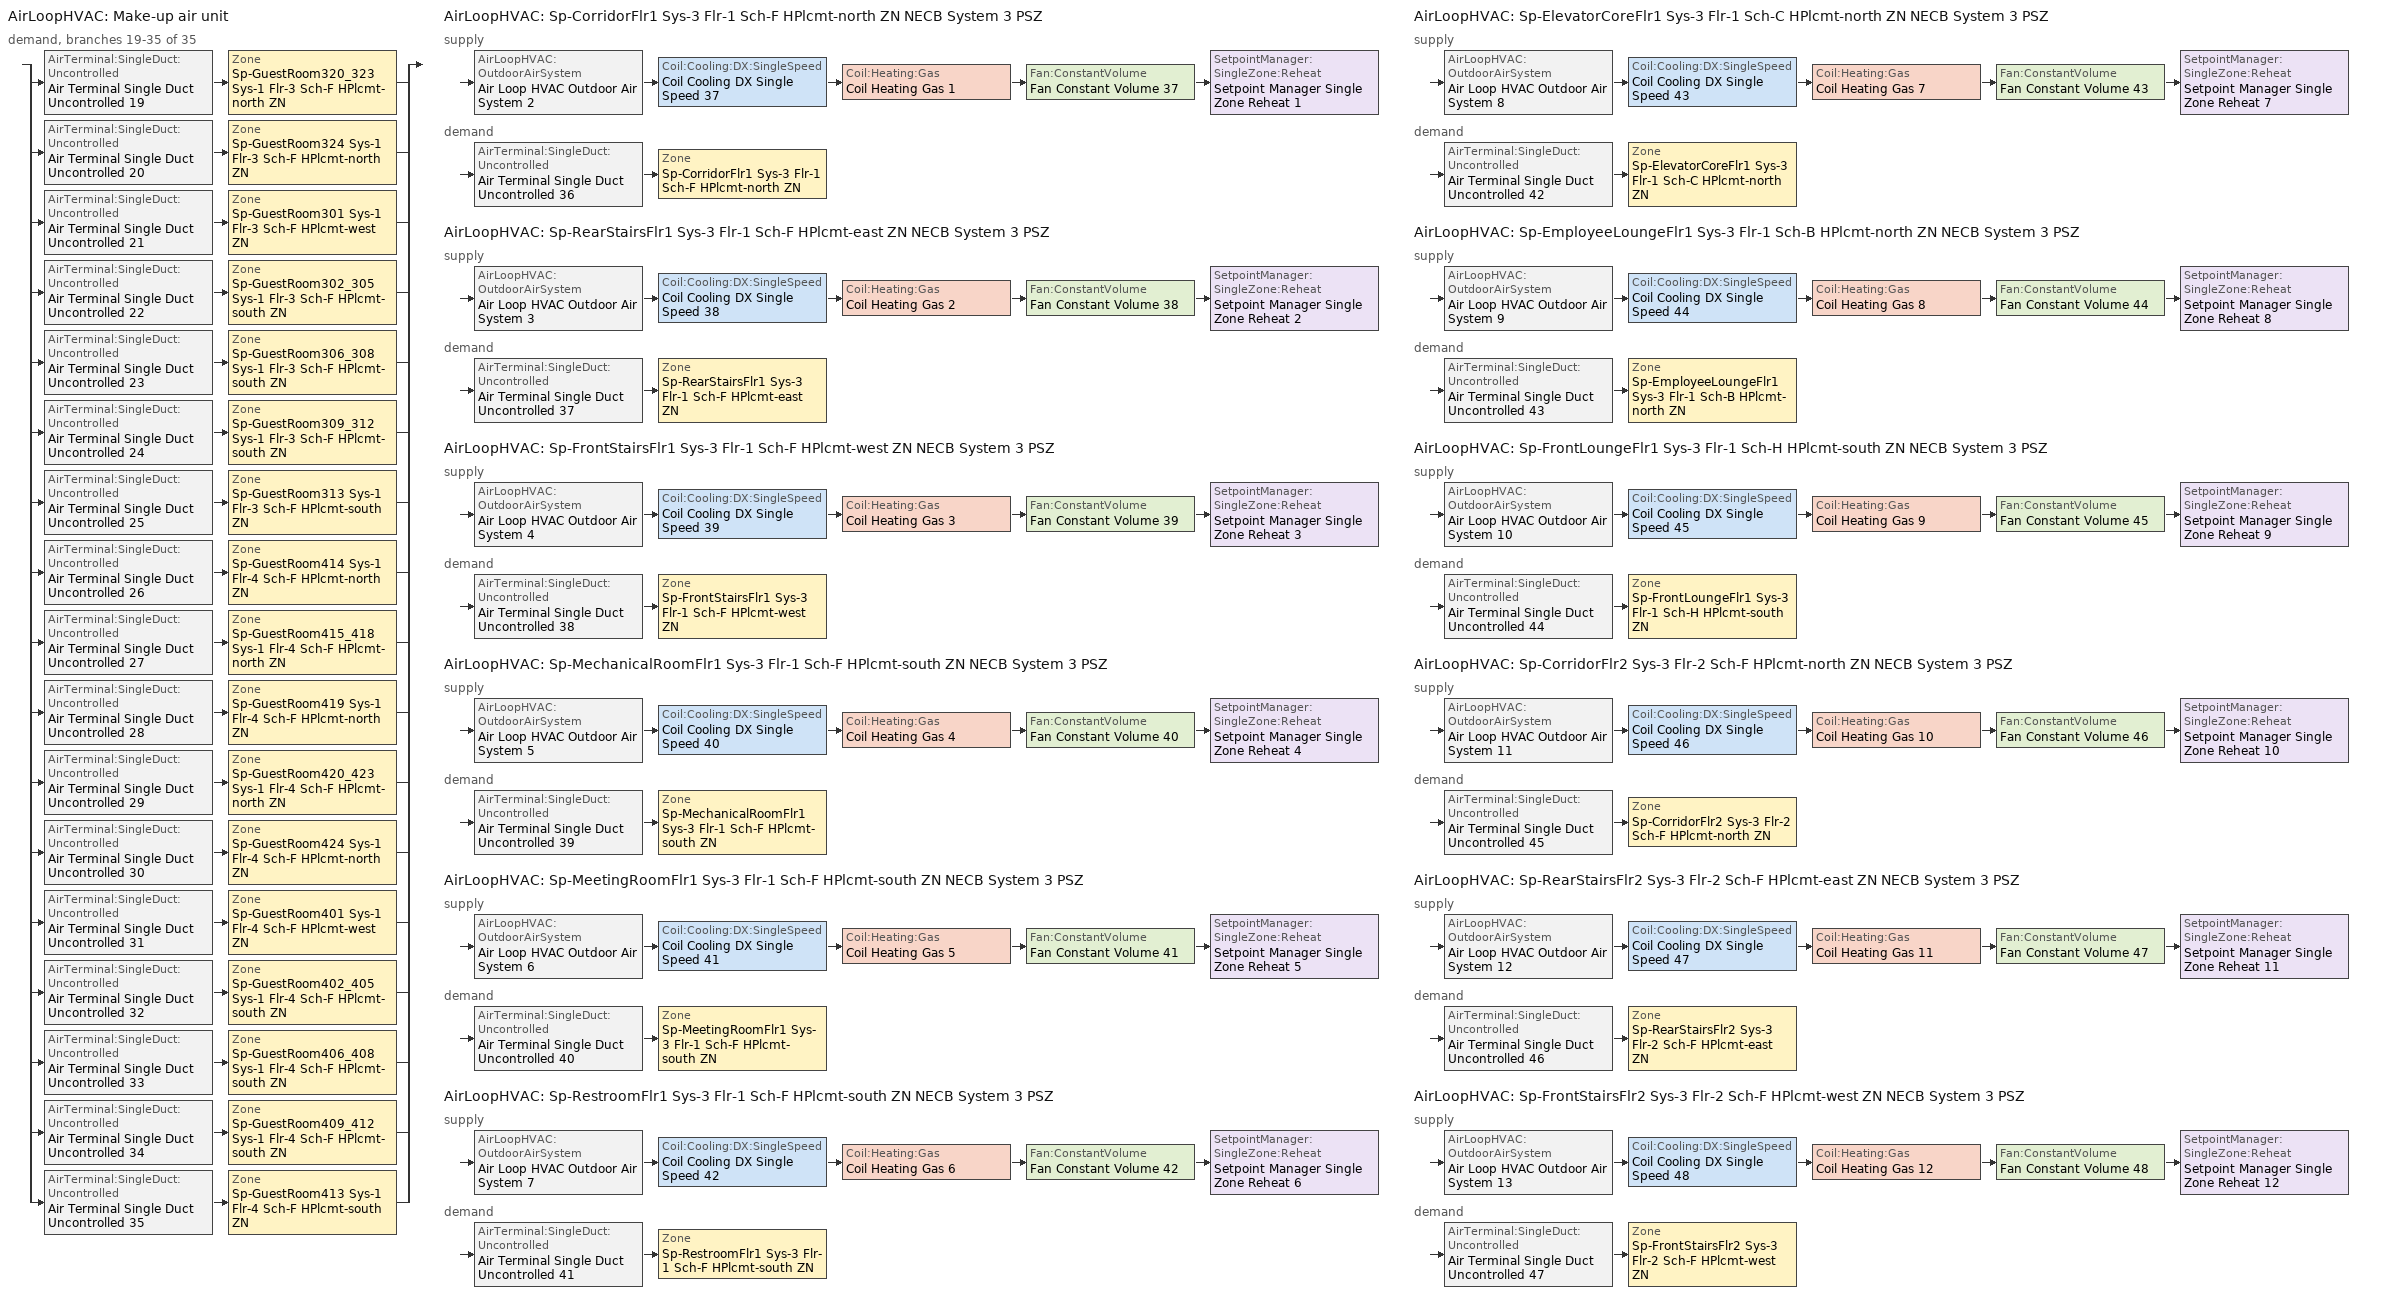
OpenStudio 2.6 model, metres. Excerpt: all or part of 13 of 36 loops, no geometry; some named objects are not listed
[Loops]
AirLoopHVAC 'Make-up air unit'
 demand, branches 19-35 of 35: split
  | AirTerminal:SingleDuct:Uncontrolled 'Air Terminal Single Duct Uncontrolled 19' > Zone 'Sp-GuestRoom320_323 Sys-1 Flr-3 Sch-F HPlcmt-north ZN'
  | AirTerminal:SingleDuct:Uncontrolled 'Air Terminal Single Duct Uncontrolled 20' > Zone 'Sp-GuestRoom324 Sys-1 Flr-3 Sch-F HPlcmt-north ZN'
  | AirTerminal:SingleDuct:Uncontrolled 'Air Terminal Single Duct Uncontrolled 21' > Zone 'Sp-GuestRoom301 Sys-1 Flr-3 Sch-F HPlcmt-west ZN'
  | AirTerminal:SingleDuct:Uncontrolled 'Air Terminal Single Duct Uncontrolled 22' > Zone 'Sp-GuestRoom302_305 Sys-1 Flr-3 Sch-F HPlcmt-south ZN'
  | AirTerminal:SingleDuct:Uncontrolled 'Air Terminal Single Duct Uncontrolled 23' > Zone 'Sp-GuestRoom306_308 Sys-1 Flr-3 Sch-F HPlcmt-south ZN'
  | AirTerminal:SingleDuct:Uncontrolled 'Air Terminal Single Duct Uncontrolled 24' > Zone 'Sp-GuestRoom309_312 Sys-1 Flr-3 Sch-F HPlcmt-south ZN'
  | AirTerminal:SingleDuct:Uncontrolled 'Air Terminal Single Duct Uncontrolled 25' > Zone 'Sp-GuestRoom313 Sys-1 Flr-3 Sch-F HPlcmt-south ZN'
  | AirTerminal:SingleDuct:Uncontrolled 'Air Terminal Single Duct Uncontrolled 26' > Zone 'Sp-GuestRoom414 Sys-1 Flr-4 Sch-F HPlcmt-north ZN'
  | AirTerminal:SingleDuct:Uncontrolled 'Air Terminal Single Duct Uncontrolled 27' > Zone 'Sp-GuestRoom415_418 Sys-1 Flr-4 Sch-F HPlcmt-north ZN'
  | AirTerminal:SingleDuct:Uncontrolled 'Air Terminal Single Duct Uncontrolled 28' > Zone 'Sp-GuestRoom419 Sys-1 Flr-4 Sch-F HPlcmt-north ZN'
  | AirTerminal:SingleDuct:Uncontrolled 'Air Terminal Single Duct Uncontrolled 29' > Zone 'Sp-GuestRoom420_423 Sys-1 Flr-4 Sch-F HPlcmt-north ZN'
  | AirTerminal:SingleDuct:Uncontrolled 'Air Terminal Single Duct Uncontrolled 30' > Zone 'Sp-GuestRoom424 Sys-1 Flr-4 Sch-F HPlcmt-north ZN'
  | AirTerminal:SingleDuct:Uncontrolled 'Air Terminal Single Duct Uncontrolled 31' > Zone 'Sp-GuestRoom401 Sys-1 Flr-4 Sch-F HPlcmt-west ZN'
  | AirTerminal:SingleDuct:Uncontrolled 'Air Terminal Single Duct Uncontrolled 32' > Zone 'Sp-GuestRoom402_405 Sys-1 Flr-4 Sch-F HPlcmt-south ZN'
  | AirTerminal:SingleDuct:Uncontrolled 'Air Terminal Single Duct Uncontrolled 33' > Zone 'Sp-GuestRoom406_408 Sys-1 Flr-4 Sch-F HPlcmt-south ZN'
  | AirTerminal:SingleDuct:Uncontrolled 'Air Terminal Single Duct Uncontrolled 34' > Zone 'Sp-GuestRoom409_412 Sys-1 Flr-4 Sch-F HPlcmt-south ZN'
  | AirTerminal:SingleDuct:Uncontrolled 'Air Terminal Single Duct Uncontrolled 35' > Zone 'Sp-GuestRoom413 Sys-1 Flr-4 Sch-F HPlcmt-south ZN'
AirLoopHVAC 'Sp-CorridorFlr1 Sys-3 Flr-1 Sch-F HPlcmt-north ZN NECB System 3 PSZ'
 supply: AirLoopHVAC:OutdoorAirSystem 'Air Loop HVAC Outdoor Air System 2' > Coil:Cooling:DX:SingleSpeed 'Coil Cooling DX Single Speed 37' > Coil:Heating:Gas 'Coil Heating Gas 1' > Fan:ConstantVolume 'Fan Constant Volume 37' > SetpointManager:SingleZone:Reheat 'Setpoint Manager Single Zone Reheat 1'
 demand: AirTerminal:SingleDuct:Uncontrolled 'Air Terminal Single Duct Uncontrolled 36' > Zone 'Sp-CorridorFlr1 Sys-3 Flr-1 Sch-F HPlcmt-north ZN'
AirLoopHVAC 'Sp-RearStairsFlr1 Sys-3 Flr-1 Sch-F HPlcmt-east ZN NECB System 3 PSZ'
 supply: AirLoopHVAC:OutdoorAirSystem 'Air Loop HVAC Outdoor Air System 3' > Coil:Cooling:DX:SingleSpeed 'Coil Cooling DX Single Speed 38' > Coil:Heating:Gas 'Coil Heating Gas 2' > Fan:ConstantVolume 'Fan Constant Volume 38' > SetpointManager:SingleZone:Reheat 'Setpoint Manager Single Zone Reheat 2'
 demand: AirTerminal:SingleDuct:Uncontrolled 'Air Terminal Single Duct Uncontrolled 37' > Zone 'Sp-RearStairsFlr1 Sys-3 Flr-1 Sch-F HPlcmt-east ZN'
AirLoopHVAC 'Sp-FrontStairsFlr1 Sys-3 Flr-1 Sch-F HPlcmt-west ZN NECB System 3 PSZ'
 supply: AirLoopHVAC:OutdoorAirSystem 'Air Loop HVAC Outdoor Air System 4' > Coil:Cooling:DX:SingleSpeed 'Coil Cooling DX Single Speed 39' > Coil:Heating:Gas 'Coil Heating Gas 3' > Fan:ConstantVolume 'Fan Constant Volume 39' > SetpointManager:SingleZone:Reheat 'Setpoint Manager Single Zone Reheat 3'
 demand: AirTerminal:SingleDuct:Uncontrolled 'Air Terminal Single Duct Uncontrolled 38' > Zone 'Sp-FrontStairsFlr1 Sys-3 Flr-1 Sch-F HPlcmt-west ZN'
AirLoopHVAC 'Sp-MechanicalRoomFlr1 Sys-3 Flr-1 Sch-F HPlcmt-south ZN NECB System 3 PSZ'
 supply: AirLoopHVAC:OutdoorAirSystem 'Air Loop HVAC Outdoor Air System 5' > Coil:Cooling:DX:SingleSpeed 'Coil Cooling DX Single Speed 40' > Coil:Heating:Gas 'Coil Heating Gas 4' > Fan:ConstantVolume 'Fan Constant Volume 40' > SetpointManager:SingleZone:Reheat 'Setpoint Manager Single Zone Reheat 4'
 demand: AirTerminal:SingleDuct:Uncontrolled 'Air Terminal Single Duct Uncontrolled 39' > Zone 'Sp-MechanicalRoomFlr1 Sys-3 Flr-1 Sch-F HPlcmt-south ZN'
AirLoopHVAC 'Sp-MeetingRoomFlr1 Sys-3 Flr-1 Sch-F HPlcmt-south ZN NECB System 3 PSZ'
 supply: AirLoopHVAC:OutdoorAirSystem 'Air Loop HVAC Outdoor Air System 6' > Coil:Cooling:DX:SingleSpeed 'Coil Cooling DX Single Speed 41' > Coil:Heating:Gas 'Coil Heating Gas 5' > Fan:ConstantVolume 'Fan Constant Volume 41' > SetpointManager:SingleZone:Reheat 'Setpoint Manager Single Zone Reheat 5'
 demand: AirTerminal:SingleDuct:Uncontrolled 'Air Terminal Single Duct Uncontrolled 40' > Zone 'Sp-MeetingRoomFlr1 Sys-3 Flr-1 Sch-F HPlcmt-south ZN'
AirLoopHVAC 'Sp-RestroomFlr1 Sys-3 Flr-1 Sch-F HPlcmt-south ZN NECB System 3 PSZ'
 supply: AirLoopHVAC:OutdoorAirSystem 'Air Loop HVAC Outdoor Air System 7' > Coil:Cooling:DX:SingleSpeed 'Coil Cooling DX Single Speed 42' > Coil:Heating:Gas 'Coil Heating Gas 6' > Fan:ConstantVolume 'Fan Constant Volume 42' > SetpointManager:SingleZone:Reheat 'Setpoint Manager Single Zone Reheat 6'
 demand: AirTerminal:SingleDuct:Uncontrolled 'Air Terminal Single Duct Uncontrolled 41' > Zone 'Sp-RestroomFlr1 Sys-3 Flr-1 Sch-F HPlcmt-south ZN'
AirLoopHVAC 'Sp-ElevatorCoreFlr1 Sys-3 Flr-1 Sch-C HPlcmt-north ZN NECB System 3 PSZ'
 supply: AirLoopHVAC:OutdoorAirSystem 'Air Loop HVAC Outdoor Air System 8' > Coil:Cooling:DX:SingleSpeed 'Coil Cooling DX Single Speed 43' > Coil:Heating:Gas 'Coil Heating Gas 7' > Fan:ConstantVolume 'Fan Constant Volume 43' > SetpointManager:SingleZone:Reheat 'Setpoint Manager Single Zone Reheat 7'
 demand: AirTerminal:SingleDuct:Uncontrolled 'Air Terminal Single Duct Uncontrolled 42' > Zone 'Sp-ElevatorCoreFlr1 Sys-3 Flr-1 Sch-C HPlcmt-north ZN'
AirLoopHVAC 'Sp-EmployeeLoungeFlr1 Sys-3 Flr-1 Sch-B HPlcmt-north ZN NECB System 3 PSZ'
 supply: AirLoopHVAC:OutdoorAirSystem 'Air Loop HVAC Outdoor Air System 9' > Coil:Cooling:DX:SingleSpeed 'Coil Cooling DX Single Speed 44' > Coil:Heating:Gas 'Coil Heating Gas 8' > Fan:ConstantVolume 'Fan Constant Volume 44' > SetpointManager:SingleZone:Reheat 'Setpoint Manager Single Zone Reheat 8'
 demand: AirTerminal:SingleDuct:Uncontrolled 'Air Terminal Single Duct Uncontrolled 43' > Zone 'Sp-EmployeeLoungeFlr1 Sys-3 Flr-1 Sch-B HPlcmt-north ZN'
AirLoopHVAC 'Sp-FrontLoungeFlr1 Sys-3 Flr-1 Sch-H HPlcmt-south ZN NECB System 3 PSZ'
 supply: AirLoopHVAC:OutdoorAirSystem 'Air Loop HVAC Outdoor Air System 10' > Coil:Cooling:DX:SingleSpeed 'Coil Cooling DX Single Speed 45' > Coil:Heating:Gas 'Coil Heating Gas 9' > Fan:ConstantVolume 'Fan Constant Volume 45' > SetpointManager:SingleZone:Reheat 'Setpoint Manager Single Zone Reheat 9'
 demand: AirTerminal:SingleDuct:Uncontrolled 'Air Terminal Single Duct Uncontrolled 44' > Zone 'Sp-FrontLoungeFlr1 Sys-3 Flr-1 Sch-H HPlcmt-south ZN'
AirLoopHVAC 'Sp-CorridorFlr2 Sys-3 Flr-2 Sch-F HPlcmt-north ZN NECB System 3 PSZ'
 supply: AirLoopHVAC:OutdoorAirSystem 'Air Loop HVAC Outdoor Air System 11' > Coil:Cooling:DX:SingleSpeed 'Coil Cooling DX Single Speed 46' > Coil:Heating:Gas 'Coil Heating Gas 10' > Fan:ConstantVolume 'Fan Constant Volume 46' > SetpointManager:SingleZone:Reheat 'Setpoint Manager Single Zone Reheat 10'
 demand: AirTerminal:SingleDuct:Uncontrolled 'Air Terminal Single Duct Uncontrolled 45' > Zone 'Sp-CorridorFlr2 Sys-3 Flr-2 Sch-F HPlcmt-north ZN'
AirLoopHVAC 'Sp-RearStairsFlr2 Sys-3 Flr-2 Sch-F HPlcmt-east ZN NECB System 3 PSZ'
 supply: AirLoopHVAC:OutdoorAirSystem 'Air Loop HVAC Outdoor Air System 12' > Coil:Cooling:DX:SingleSpeed 'Coil Cooling DX Single Speed 47' > Coil:Heating:Gas 'Coil Heating Gas 11' > Fan:ConstantVolume 'Fan Constant Volume 47' > SetpointManager:SingleZone:Reheat 'Setpoint Manager Single Zone Reheat 11'
 demand: AirTerminal:SingleDuct:Uncontrolled 'Air Terminal Single Duct Uncontrolled 46' > Zone 'Sp-RearStairsFlr2 Sys-3 Flr-2 Sch-F HPlcmt-east ZN'
AirLoopHVAC 'Sp-FrontStairsFlr2 Sys-3 Flr-2 Sch-F HPlcmt-west ZN NECB System 3 PSZ'
 supply: AirLoopHVAC:OutdoorAirSystem 'Air Loop HVAC Outdoor Air System 13' > Coil:Cooling:DX:SingleSpeed 'Coil Cooling DX Single Speed 48' > Coil:Heating:Gas 'Coil Heating Gas 12' > Fan:ConstantVolume 'Fan Constant Volume 48' > SetpointManager:SingleZone:Reheat 'Setpoint Manager Single Zone Reheat 12'
 demand: AirTerminal:SingleDuct:Uncontrolled 'Air Terminal Single Duct Uncontrolled 47' > Zone 'Sp-FrontStairsFlr2 Sys-3 Flr-2 Sch-F HPlcmt-west ZN'
[Sizing:Zone] Zone Cooling Design Supply Air Temperature Input Method=SupplyAirTemperature; Zone Cooling Design Supply Air Temperature {C}=13; Zone Cooling Design Supply Air Temperature Difference {deltaC}=11.11; Zone Heating Design Supply Air Temperature Input Method=SupplyAirTemperature; Zone Heating Design Supply Air Temperature {C}=43; Zone Heating Design Supply Air Temperature Difference {deltaC}=11.11; Zone Cooling Design Supply Air Humidity Ratio {kg-H2O/kg-air}=0.0085; Zone Heating Design Supply Air Humidity Ratio {kg-H2O/kg-air}=0.008; Zone Heating Sizing Factor=1.3; Zone Cooling Sizing Factor=1.1; Cooling Design Air Flow Method=DesignDay; Heating Design Air Flow Method=DesignDay; Account for Dedicated Outdoor Air System=No; Dedicated Outdoor Air System Control Strategy=NeutralSupplyAir; Dedicated Outdoor Air Low Setpoint Temperature for Design {C}=autosize; Dedicated Outdoor Air High Setpoint Temperature for Design {C}=autosize
Sp-GuestRoom320_323 Sys-1 Flr-3 Sch-F HPlcmt-north ZN; Sp-GuestRoom324 Sys-1 Flr-3 Sch-F HPlcmt-north ZN; Sp-GuestRoom301 Sys-1 Flr-3 Sch-F HPlcmt-west ZN; Sp-GuestRoom302_305 Sys-1 Flr-3 Sch-F HPlcmt-south ZN; Sp-GuestRoom306_308 Sys-1 Flr-3 Sch-F HPlcmt-south ZN; Sp-GuestRoom309_312 Sys-1 Flr-3 Sch-F HPlcmt-south ZN; Sp-GuestRoom313 Sys-1 Flr-3 Sch-F HPlcmt-south ZN; Sp-GuestRoom414 Sys-1 Flr-4 Sch-F HPlcmt-north ZN; Sp-GuestRoom415_418 Sys-1 Flr-4 Sch-F HPlcmt-north ZN; Sp-GuestRoom419 Sys-1 Flr-4 Sch-F HPlcmt-north ZN; Sp-GuestRoom420_423 Sys-1 Flr-4 Sch-F HPlcmt-north ZN; Sp-GuestRoom424 Sys-1 Flr-4 Sch-F HPlcmt-north ZN; Sp-GuestRoom401 Sys-1 Flr-4 Sch-F HPlcmt-west ZN; Sp-GuestRoom402_405 Sys-1 Flr-4 Sch-F HPlcmt-south ZN; Sp-GuestRoom406_408 Sys-1 Flr-4 Sch-F HPlcmt-south ZN; Sp-GuestRoom409_412 Sys-1 Flr-4 Sch-F HPlcmt-south ZN; Sp-GuestRoom413 Sys-1 Flr-4 Sch-F HPlcmt-south ZN; Sp-CorridorFlr1 Sys-3 Flr-1 Sch-F HPlcmt-north ZN; Sp-RearStairsFlr1 Sys-3 Flr-1 Sch-F HPlcmt-east ZN; Sp-FrontStairsFlr1 Sys-3 Flr-1 Sch-F HPlcmt-west ZN; Sp-MechanicalRoomFlr1 Sys-3 Flr-1 Sch-F HPlcmt-south ZN; Sp-MeetingRoomFlr1 Sys-3 Flr-1 Sch-F HPlcmt-south ZN; Sp-RestroomFlr1 Sys-3 Flr-1 Sch-F HPlcmt-south ZN; Sp-ElevatorCoreFlr1 Sys-3 Flr-1 Sch-C HPlcmt-north ZN; Sp-EmployeeLoungeFlr1 Sys-3 Flr-1 Sch-B HPlcmt-north ZN; Sp-FrontLoungeFlr1 Sys-3 Flr-1 Sch-H HPlcmt-south ZN; Sp-CorridorFlr2 Sys-3 Flr-2 Sch-F HPlcmt-north ZN; Sp-RearStairsFlr2 Sys-3 Flr-2 Sch-F HPlcmt-east ZN; Sp-FrontStairsFlr2 Sys-3 Flr-2 Sch-F HPlcmt-west ZN
[Zone equipment]
Sp-GuestRoom320_323 Sys-1 Flr-3 Sch-F HPlcmt-north ZN: Sp-GuestRoom320_323 Sys-1 Flr-3 Sch-F HPlcmt-north ZN PTAC, Zone HVAC Baseboard Convective Water 19, Air Terminal Single Duct Uncontrolled 19
Sp-GuestRoom324 Sys-1 Flr-3 Sch-F HPlcmt-north ZN: Sp-GuestRoom324 Sys-1 Flr-3 Sch-F HPlcmt-north ZN PTAC, Zone HVAC Baseboard Convective Water 20, Air Terminal Single Duct Uncontrolled 20
Sp-GuestRoom301 Sys-1 Flr-3 Sch-F HPlcmt-west ZN: Sp-GuestRoom301 Sys-1 Flr-3 Sch-F HPlcmt-west ZN PTAC, Zone HVAC Baseboard Convective Water 21, Air Terminal Single Duct Uncontrolled 21
Sp-GuestRoom302_305 Sys-1 Flr-3 Sch-F HPlcmt-south ZN: Sp-GuestRoom302_305 Sys-1 Flr-3 Sch-F HPlcmt-south ZN PTAC, Zone HVAC Baseboard Convective Water 22, Air Terminal Single Duct Uncontrolled 22
Sp-GuestRoom306_308 Sys-1 Flr-3 Sch-F HPlcmt-south ZN: Sp-GuestRoom306_308 Sys-1 Flr-3 Sch-F HPlcmt-south ZN PTAC, Zone HVAC Baseboard Convective Water 23, Air Terminal Single Duct Uncontrolled 23
Sp-GuestRoom309_312 Sys-1 Flr-3 Sch-F HPlcmt-south ZN: Sp-GuestRoom309_312 Sys-1 Flr-3 Sch-F HPlcmt-south ZN PTAC, Zone HVAC Baseboard Convective Water 24, Air Terminal Single Duct Uncontrolled 24
Sp-GuestRoom313 Sys-1 Flr-3 Sch-F HPlcmt-south ZN: Sp-GuestRoom313 Sys-1 Flr-3 Sch-F HPlcmt-south ZN PTAC, Zone HVAC Baseboard Convective Water 25, Air Terminal Single Duct Uncontrolled 25
Sp-GuestRoom414 Sys-1 Flr-4 Sch-F HPlcmt-north ZN: Sp-GuestRoom414 Sys-1 Flr-4 Sch-F HPlcmt-north ZN PTAC, Zone HVAC Baseboard Convective Water 26, Air Terminal Single Duct Uncontrolled 26
Sp-GuestRoom415_418 Sys-1 Flr-4 Sch-F HPlcmt-north ZN: Sp-GuestRoom415_418 Sys-1 Flr-4 Sch-F HPlcmt-north ZN PTAC, Zone HVAC Baseboard Convective Water 27, Air Terminal Single Duct Uncontrolled 27
Sp-GuestRoom419 Sys-1 Flr-4 Sch-F HPlcmt-north ZN: Sp-GuestRoom419 Sys-1 Flr-4 Sch-F HPlcmt-north ZN PTAC, Zone HVAC Baseboard Convective Water 28, Air Terminal Single Duct Uncontrolled 28
Sp-GuestRoom420_423 Sys-1 Flr-4 Sch-F HPlcmt-north ZN: Sp-GuestRoom420_423 Sys-1 Flr-4 Sch-F HPlcmt-north ZN PTAC, Zone HVAC Baseboard Convective Water 29, Air Terminal Single Duct Uncontrolled 29
Sp-GuestRoom424 Sys-1 Flr-4 Sch-F HPlcmt-north ZN: Sp-GuestRoom424 Sys-1 Flr-4 Sch-F HPlcmt-north ZN PTAC, Zone HVAC Baseboard Convective Water 30, Air Terminal Single Duct Uncontrolled 30
Sp-GuestRoom401 Sys-1 Flr-4 Sch-F HPlcmt-west ZN: Sp-GuestRoom401 Sys-1 Flr-4 Sch-F HPlcmt-west ZN PTAC, Zone HVAC Baseboard Convective Water 31, Air Terminal Single Duct Uncontrolled 31
Sp-GuestRoom402_405 Sys-1 Flr-4 Sch-F HPlcmt-south ZN: Sp-GuestRoom402_405 Sys-1 Flr-4 Sch-F HPlcmt-south ZN PTAC, Zone HVAC Baseboard Convective Water 32, Air Terminal Single Duct Uncontrolled 32
Sp-GuestRoom406_408 Sys-1 Flr-4 Sch-F HPlcmt-south ZN: Sp-GuestRoom406_408 Sys-1 Flr-4 Sch-F HPlcmt-south ZN PTAC, Zone HVAC Baseboard Convective Water 33, Air Terminal Single Duct Uncontrolled 33
Sp-GuestRoom409_412 Sys-1 Flr-4 Sch-F HPlcmt-south ZN: Sp-GuestRoom409_412 Sys-1 Flr-4 Sch-F HPlcmt-south ZN PTAC, Zone HVAC Baseboard Convective Water 34, Air Terminal Single Duct Uncontrolled 34
Sp-GuestRoom413 Sys-1 Flr-4 Sch-F HPlcmt-south ZN: Sp-GuestRoom413 Sys-1 Flr-4 Sch-F HPlcmt-south ZN PTAC, Zone HVAC Baseboard Convective Water 35, Air Terminal Single Duct Uncontrolled 35
Sp-CorridorFlr1 Sys-3 Flr-1 Sch-F HPlcmt-north ZN: Air Terminal Single Duct Uncontrolled 36, Zone HVAC Baseboard Convective Water 36
Sp-RearStairsFlr1 Sys-3 Flr-1 Sch-F HPlcmt-east ZN: Air Terminal Single Duct Uncontrolled 37, Zone HVAC Baseboard Convective Water 37
Sp-FrontStairsFlr1 Sys-3 Flr-1 Sch-F HPlcmt-west ZN: Air Terminal Single Duct Uncontrolled 38, Zone HVAC Baseboard Convective Water 38
Sp-MechanicalRoomFlr1 Sys-3 Flr-1 Sch-F HPlcmt-south ZN: Air Terminal Single Duct Uncontrolled 39, Zone HVAC Baseboard Convective Water 39
Sp-MeetingRoomFlr1 Sys-3 Flr-1 Sch-F HPlcmt-south ZN: Air Terminal Single Duct Uncontrolled 40, Zone HVAC Baseboard Convective Water 40
Sp-RestroomFlr1 Sys-3 Flr-1 Sch-F HPlcmt-south ZN: Air Terminal Single Duct Uncontrolled 41, Zone HVAC Baseboard Convective Water 41
Sp-ElevatorCoreFlr1 Sys-3 Flr-1 Sch-C HPlcmt-north ZN: Air Terminal Single Duct Uncontrolled 42, Zone HVAC Baseboard Convective Water 42
Sp-EmployeeLoungeFlr1 Sys-3 Flr-1 Sch-B HPlcmt-north ZN: Air Terminal Single Duct Uncontrolled 43, Zone HVAC Baseboard Convective Water 43
Sp-FrontLoungeFlr1 Sys-3 Flr-1 Sch-H HPlcmt-south ZN: Air Terminal Single Duct Uncontrolled 44, Zone HVAC Baseboard Convective Water 44
Sp-CorridorFlr2 Sys-3 Flr-2 Sch-F HPlcmt-north ZN: Air Terminal Single Duct Uncontrolled 45, Zone HVAC Baseboard Convective Water 45
Sp-RearStairsFlr2 Sys-3 Flr-2 Sch-F HPlcmt-east ZN: Air Terminal Single Duct Uncontrolled 46, Zone HVAC Baseboard Convective Water 46
Sp-FrontStairsFlr2 Sys-3 Flr-2 Sch-F HPlcmt-west ZN: Air Terminal Single Duct Uncontrolled 47, Zone HVAC Baseboard Convective Water 47
[AirLoopHVAC] Availability Schedule=Always On Discrete; Design Supply Air Flow Rate {m3/s}=AutoSize
Sp-CorridorFlr1 Sys-3 Flr-1 Sch-F HPlcmt-north ZN NECB System 3 PSZ; Sp-RearStairsFlr1 Sys-3 Flr-1 Sch-F HPlcmt-east ZN NECB System 3 PSZ; Sp-FrontStairsFlr1 Sys-3 Flr-1 Sch-F HPlcmt-west ZN NECB System 3 PSZ; Sp-MechanicalRoomFlr1 Sys-3 Flr-1 Sch-F HPlcmt-south ZN NECB System 3 PSZ; Sp-MeetingRoomFlr1 Sys-3 Flr-1 Sch-F HPlcmt-south ZN NECB System 3 PSZ; Sp-RestroomFlr1 Sys-3 Flr-1 Sch-F HPlcmt-south ZN NECB System 3 PSZ; Sp-ElevatorCoreFlr1 Sys-3 Flr-1 Sch-C HPlcmt-north ZN NECB System 3 PSZ; Sp-EmployeeLoungeFlr1 Sys-3 Flr-1 Sch-B HPlcmt-north ZN NECB System 3 PSZ; Sp-FrontLoungeFlr1 Sys-3 Flr-1 Sch-H HPlcmt-south ZN NECB System 3 PSZ; Sp-CorridorFlr2 Sys-3 Flr-2 Sch-F HPlcmt-north ZN NECB System 3 PSZ; Sp-RearStairsFlr2 Sys-3 Flr-2 Sch-F HPlcmt-east ZN NECB System 3 PSZ; Sp-FrontStairsFlr2 Sys-3 Flr-2 Sch-F HPlcmt-west ZN NECB System 3 PSZ
[Sizing:System] Type of Load to Size On=Sensible; Design Outdoor Air Flow Rate {m3/s}=Autosize; Minimum System Air Flow Ratio=1; Preheat Design Temperature {C}=7; Preheat Design Humidity Ratio {kg-H2O/kg-Air}=0.008; Precool Design Temperature {C}=13; Precool Design Humidity Ratio {kg-H2O/kg-Air}=0.008; Central Cooling Design Supply Air Temperature {C}=13; Central Heating Design Supply Air Temperature {C}=43; Sizing Option=NonCoincident; 100% Outdoor Air in Cooling=No; 100% Outdoor Air in Heating=No; Central Cooling Design Supply Air Humidity Ratio {kg-H2O/kg-Air}=0.0085; Central Heating Design Supply Air Humidity Ratio {kg-H2O/kg-Air}=0.008; Cooling Design Air Flow Method=DesignDay; Cooling Design Air Flow Rate {m3/s}=0; Heating Design Air Flow Method=DesignDay; Heating Design Air Flow Rate {m3/s}=0; System Outdoor Air Method=ZoneSum; Zone Maximum Outdoor Air Fraction=1; Cooling Supply Air Flow Rate Per Floor Area {m3/s-m2}=0.00996765; Cooling Fraction of Autosized Cooling Supply Air Flow Rate=1; Cooling Supply Air Flow Rate Per Unit Cooling Capacity {m3/s-W}=3.94755e-05; Heating Supply Air Flow Rate Per Floor Area {m3/s-m2}=0.00996765; Heating Fraction of Autosized Heating Supply Air Flow Rate=1; Heating Fraction of Autosized Cooling Supply Air Flow Rate=1; Heating Supply Air Flow Rate Per Unit Heating Capacity {m3/s-W}=3.15882e-05; Cooling Design Capacity Method=CoolingDesignCapacity; Cooling Design Capacity {W}=autosize; Cooling Design Capacity Per Floor Area {W/m2}=234.7; Fraction of Autosized Cooling Design Capacity=1; Heating Design Capacity Method=HeatingDesignCapacity; Heating Design Capacity {W}=autosize; Heating Design Capacity Per Floor Area {W/m2}=157; Fraction of Autosized Heating Design Capacity=1; Central Cooling Capacity Control Method=OnOff
Sp-CorridorFlr1 Sys-3 Flr-1 Sch-F HPlcmt-north ZN NECB System 3 PSZ; Sp-RearStairsFlr1 Sys-3 Flr-1 Sch-F HPlcmt-east ZN NECB System 3 PSZ; Sp-FrontStairsFlr1 Sys-3 Flr-1 Sch-F HPlcmt-west ZN NECB System 3 PSZ; Sp-MechanicalRoomFlr1 Sys-3 Flr-1 Sch-F HPlcmt-south ZN NECB System 3 PSZ; Sp-MeetingRoomFlr1 Sys-3 Flr-1 Sch-F HPlcmt-south ZN NECB System 3 PSZ; Sp-RestroomFlr1 Sys-3 Flr-1 Sch-F HPlcmt-south ZN NECB System 3 PSZ; Sp-ElevatorCoreFlr1 Sys-3 Flr-1 Sch-C HPlcmt-north ZN NECB System 3 PSZ; Sp-EmployeeLoungeFlr1 Sys-3 Flr-1 Sch-B HPlcmt-north ZN NECB System 3 PSZ; Sp-FrontLoungeFlr1 Sys-3 Flr-1 Sch-H HPlcmt-south ZN NECB System 3 PSZ; Sp-CorridorFlr2 Sys-3 Flr-2 Sch-F HPlcmt-north ZN NECB System 3 PSZ; Sp-RearStairsFlr2 Sys-3 Flr-2 Sch-F HPlcmt-east ZN NECB System 3 PSZ; Sp-FrontStairsFlr2 Sys-3 Flr-2 Sch-F HPlcmt-west ZN NECB System 3 PSZ
[Fan:ConstantVolume] Availability Schedule=Always On Discrete; Maximum Flow Rate {m3/s}=AutoSize
Name | Pressure Rise {Pa}
Fan Constant Volume 20; Fan Constant Volume 21; Fan Constant Volume 22; Fan Constant Volume 23; Fan Constant Volume 24; Fan Constant Volume 25; Fan Constant Volume 26; Fan Constant Volume 27; Fan Constant Volume 28; Fan Constant Volume 29; Fan Constant Volume 30; Fan Constant Volume 31; Fan Constant Volume 32; Fan Constant Volume 33; Fan Constant Volume 34; Fan Constant Volume 35; Fan Constant Volume 36 | 640
Fan Constant Volume 37; Fan Constant Volume 38; Fan Constant Volume 39; Fan Constant Volume 40; Fan Constant Volume 41; Fan Constant Volume 42; Fan Constant Volume 43; Fan Constant Volume 44; Fan Constant Volume 45; Fan Constant Volume 46; Fan Constant Volume 47; Fan Constant Volume 48
[Coil:Cooling:DX:SingleSpeed] Availability Schedule=Always On Discrete; Rated Total Cooling Capacity {W}=autosize; Rated Sensible Heat Ratio=autosize; Rated COP {W/W}=3; Rated Air Flow Rate {m3/s}=autosize; Rated Evaporator Fan Power Per Volume Flow Rate {W/(m3/s)}=773.3; Condenser Type=AirCooled; Evaporative Condenser Effectiveness=0; Evaporative Condenser Air Flow Rate {m3/s}=Autosize; Evaporative Condenser Pump Rated Power Consumption {W}=Autosize; Crankcase Heater Capacity {W}=0; Maximum Outdoor Dry-Bulb Temperature for Crankcase Heater Operation {C}=0; Basin Heater Capacity {W/K}=0; Basin Heater Setpoint Temperature {C}=10
Name | Total Cooling Capacity Function of Temperature Curve | Total Cooling Capacity Function of Flow Fraction Curve | Energy Input Ratio Function of Temperature Curve | Energy Input Ratio Function of Flow Fraction Curve | Part Load Fraction Correlation Curve
Coil Cooling DX Single Speed 20 | Curve Biquadratic 39 | Curve Quadratic 39 | Curve Biquadratic 40 | Curve Quadratic 40 | Curve Cubic 20
Coil Cooling DX Single Speed 21 | Curve Biquadratic 41 | Curve Quadratic 41 | Curve Biquadratic 42 | Curve Quadratic 42 | Curve Cubic 21
Coil Cooling DX Single Speed 22 | Curve Biquadratic 43 | Curve Quadratic 43 | Curve Biquadratic 44 | Curve Quadratic 44 | Curve Cubic 22
Coil Cooling DX Single Speed 23 | Curve Biquadratic 45 | Curve Quadratic 45 | Curve Biquadratic 46 | Curve Quadratic 46 | Curve Cubic 23
Coil Cooling DX Single Speed 24 | Curve Biquadratic 47 | Curve Quadratic 47 | Curve Biquadratic 48 | Curve Quadratic 48 | Curve Cubic 24
Coil Cooling DX Single Speed 25 | Curve Biquadratic 49 | Curve Quadratic 49 | Curve Biquadratic 50 | Curve Quadratic 50 | Curve Cubic 25
Coil Cooling DX Single Speed 26 | Curve Biquadratic 51 | Curve Quadratic 51 | Curve Biquadratic 52 | Curve Quadratic 52 | Curve Cubic 26
Coil Cooling DX Single Speed 27 | Curve Biquadratic 53 | Curve Quadratic 53 | Curve Biquadratic 54 | Curve Quadratic 54 | Curve Cubic 27
Coil Cooling DX Single Speed 28 | Curve Biquadratic 55 | Curve Quadratic 55 | Curve Biquadratic 56 | Curve Quadratic 56 | Curve Cubic 28
Coil Cooling DX Single Speed 29 | Curve Biquadratic 57 | Curve Quadratic 57 | Curve Biquadratic 58 | Curve Quadratic 58 | Curve Cubic 29
Coil Cooling DX Single Speed 30 | Curve Biquadratic 59 | Curve Quadratic 59 | Curve Biquadratic 60 | Curve Quadratic 60 | Curve Cubic 30
Coil Cooling DX Single Speed 31 | Curve Biquadratic 61 | Curve Quadratic 61 | Curve Biquadratic 62 | Curve Quadratic 62 | Curve Cubic 31
Coil Cooling DX Single Speed 32 | Curve Biquadratic 63 | Curve Quadratic 63 | Curve Biquadratic 64 | Curve Quadratic 64 | Curve Cubic 32
Coil Cooling DX Single Speed 33 | Curve Biquadratic 65 | Curve Quadratic 65 | Curve Biquadratic 66 | Curve Quadratic 66 | Curve Cubic 33
Coil Cooling DX Single Speed 34 | Curve Biquadratic 67 | Curve Quadratic 67 | Curve Biquadratic 68 | Curve Quadratic 68 | Curve Cubic 34
Coil Cooling DX Single Speed 35 | Curve Biquadratic 69 | Curve Quadratic 69 | Curve Biquadratic 70 | Curve Quadratic 70 | Curve Cubic 35
Coil Cooling DX Single Speed 36 | Curve Biquadratic 71 | Curve Quadratic 71 | Curve Biquadratic 72 | Curve Quadratic 72 | Curve Cubic 36
Coil Cooling DX Single Speed 37 | Curve Biquadratic 73 | Curve Quadratic 73 | Curve Biquadratic 74 | Curve Quadratic 74 | Curve Quadratic 75
Coil Cooling DX Single Speed 38 | Curve Biquadratic 75 | Curve Quadratic 76 | Curve Biquadratic 76 | Curve Quadratic 77 | Curve Quadratic 78
Coil Cooling DX Single Speed 39 | Curve Biquadratic 77 | Curve Quadratic 79 | Curve Biquadratic 78 | Curve Quadratic 80 | Curve Quadratic 81
Coil Cooling DX Single Speed 40 | Curve Biquadratic 79 | Curve Quadratic 82 | Curve Biquadratic 80 | Curve Quadratic 83 | Curve Quadratic 84
Coil Cooling DX Single Speed 41 | Curve Biquadratic 81 | Curve Quadratic 85 | Curve Biquadratic 82 | Curve Quadratic 86 | Curve Quadratic 87
Coil Cooling DX Single Speed 42 | Curve Biquadratic 83 | Curve Quadratic 88 | Curve Biquadratic 84 | Curve Quadratic 89 | Curve Quadratic 90
Coil Cooling DX Single Speed 43 | Curve Biquadratic 85 | Curve Quadratic 91 | Curve Biquadratic 86 | Curve Quadratic 92 | Curve Quadratic 93
Coil Cooling DX Single Speed 44 | Curve Biquadratic 87 | Curve Quadratic 94 | Curve Biquadratic 88 | Curve Quadratic 95 | Curve Quadratic 96
Coil Cooling DX Single Speed 45 | Curve Biquadratic 89 | Curve Quadratic 97 | Curve Biquadratic 90 | Curve Quadratic 98 | Curve Quadratic 99
Coil Cooling DX Single Speed 46 | Curve Biquadratic 91 | Curve Quadratic 100 | Curve Biquadratic 92 | Curve Quadratic 101 | Curve Quadratic 102
Coil Cooling DX Single Speed 47 | Curve Biquadratic 93 | Curve Quadratic 103 | Curve Biquadratic 94 | Curve Quadratic 104 | Curve Quadratic 105
Coil Cooling DX Single Speed 48 | Curve Biquadratic 95 | Curve Quadratic 106 | Curve Biquadratic 96 | Curve Quadratic 107 | Curve Quadratic 108
[Controller:OutdoorAir] Minimum Outdoor Air Flow Rate {m3/s}=autosize; Maximum Outdoor Air Flow Rate {m3/s}=Autosize; Economizer Control Type=NoEconomizer; Economizer Control Action Type=ModulateFlow; Economizer Maximum Limit Dry-Bulb Temperature {C}=28; Economizer Maximum Limit Enthalpy {J/kg}=64000; Economizer Minimum Limit Dry-Bulb Temperature {C}=-100; Lockout Type=NoLockout; Minimum Limit Type=FixedMinimum; High Humidity Control=No; Heat Recovery Bypass Control Type=BypassWhenWithinEconomizerLimits
Name | Controller Mechanical Ventilation
Controller Outdoor Air 2 | Controller Mechanical Ventilation 2
Controller Outdoor Air 3 | Controller Mechanical Ventilation 3
Controller Outdoor Air 4 | Controller Mechanical Ventilation 4
Controller Outdoor Air 5 | Controller Mechanical Ventilation 5
Controller Outdoor Air 6 | Controller Mechanical Ventilation 6
Controller Outdoor Air 7 | Controller Mechanical Ventilation 7
Controller Outdoor Air 8 | Controller Mechanical Ventilation 8
Controller Outdoor Air 9 | Controller Mechanical Ventilation 9
Controller Outdoor Air 10 | Controller Mechanical Ventilation 10
Controller Outdoor Air 11 | Controller Mechanical Ventilation 11
Controller Outdoor Air 12 | Controller Mechanical Ventilation 12
Controller Outdoor Air 13 | Controller Mechanical Ventilation 13
[Controller:MechanicalVentilation] Availability Schedule=Always On Discrete; System Outdoor Air Method=ZoneSum
Controller Mechanical Ventilation 2; Controller Mechanical Ventilation 3; Controller Mechanical Ventilation 4; Controller Mechanical Ventilation 5; Controller Mechanical Ventilation 6; Controller Mechanical Ventilation 7; Controller Mechanical Ventilation 8; Controller Mechanical Ventilation 9; Controller Mechanical Ventilation 10; Controller Mechanical Ventilation 11; Controller Mechanical Ventilation 12; Controller Mechanical Ventilation 13
[AirLoopHVAC:OutdoorAirSystem]
Name | Controller
Air Loop HVAC Outdoor Air System 2 | Controller Outdoor Air 2
Air Loop HVAC Outdoor Air System 3 | Controller Outdoor Air 3
Air Loop HVAC Outdoor Air System 4 | Controller Outdoor Air 4
Air Loop HVAC Outdoor Air System 5 | Controller Outdoor Air 5
Air Loop HVAC Outdoor Air System 6 | Controller Outdoor Air 6
Air Loop HVAC Outdoor Air System 7 | Controller Outdoor Air 7
Air Loop HVAC Outdoor Air System 8 | Controller Outdoor Air 8
Air Loop HVAC Outdoor Air System 9 | Controller Outdoor Air 9
Air Loop HVAC Outdoor Air System 10 | Controller Outdoor Air 10
Air Loop HVAC Outdoor Air System 11 | Controller Outdoor Air 11
Air Loop HVAC Outdoor Air System 12 | Controller Outdoor Air 12
Air Loop HVAC Outdoor Air System 13 | Controller Outdoor Air 13
[Coil:Heating:Electric] Availability Schedule=ON_OFF_ALWAYS_OFF
Coil Heating Electric 19; Coil Heating Electric 20; Coil Heating Electric 21; Coil Heating Electric 22; Coil Heating Electric 23; Coil Heating Electric 24; Coil Heating Electric 25; Coil Heating Electric 26; Coil Heating Electric 27; Coil Heating Electric 28; Coil Heating Electric 29; Coil Heating Electric 30; Coil Heating Electric 31; Coil Heating Electric 32; Coil Heating Electric 33; Coil Heating Electric 34; Coil Heating Electric 35
[ZoneHVAC:PackagedTerminalAirConditioner] Availability Schedule=Always On Discrete; Supply Air Flow Rate During Cooling Operation {m3/s}=Autosize; Supply Air Flow Rate During Heating Operation {m3/s}=Autosize; Supply Air Flow Rate When No Cooling or Heating is Needed {m3/s}=Autosize; Outdoor Air Flow Rate During Cooling Operation {m3/s}=Autosize; Outdoor Air Flow Rate During Heating Operation {m3/s}=Autosize; Outdoor Air Flow Rate When No Cooling or Heating is Needed {m3/s}=Autosize; Fan Placement=DrawThrough
Name | Supply Air Fan | Heating Coil | Cooling Coil
Sp-GuestRoom320_323 Sys-1 Flr-3 Sch-F HPlcmt-north ZN PTAC | Fan Constant Volume 20 | Coil Heating Electric 19 | Coil Cooling DX Single Speed 20
Sp-GuestRoom324 Sys-1 Flr-3 Sch-F HPlcmt-north ZN PTAC | Fan Constant Volume 21 | Coil Heating Electric 20 | Coil Cooling DX Single Speed 21
Sp-GuestRoom301 Sys-1 Flr-3 Sch-F HPlcmt-west ZN PTAC | Fan Constant Volume 22 | Coil Heating Electric 21 | Coil Cooling DX Single Speed 22
Sp-GuestRoom302_305 Sys-1 Flr-3 Sch-F HPlcmt-south ZN PTAC | Fan Constant Volume 23 | Coil Heating Electric 22 | Coil Cooling DX Single Speed 23
Sp-GuestRoom306_308 Sys-1 Flr-3 Sch-F HPlcmt-south ZN PTAC | Fan Constant Volume 24 | Coil Heating Electric 23 | Coil Cooling DX Single Speed 24
Sp-GuestRoom309_312 Sys-1 Flr-3 Sch-F HPlcmt-south ZN PTAC | Fan Constant Volume 25 | Coil Heating Electric 24 | Coil Cooling DX Single Speed 25
Sp-GuestRoom313 Sys-1 Flr-3 Sch-F HPlcmt-south ZN PTAC | Fan Constant Volume 26 | Coil Heating Electric 25 | Coil Cooling DX Single Speed 26
Sp-GuestRoom414 Sys-1 Flr-4 Sch-F HPlcmt-north ZN PTAC | Fan Constant Volume 27 | Coil Heating Electric 26 | Coil Cooling DX Single Speed 27
Sp-GuestRoom415_418 Sys-1 Flr-4 Sch-F HPlcmt-north ZN PTAC | Fan Constant Volume 28 | Coil Heating Electric 27 | Coil Cooling DX Single Speed 28
Sp-GuestRoom419 Sys-1 Flr-4 Sch-F HPlcmt-north ZN PTAC | Fan Constant Volume 29 | Coil Heating Electric 28 | Coil Cooling DX Single Speed 29
Sp-GuestRoom420_423 Sys-1 Flr-4 Sch-F HPlcmt-north ZN PTAC | Fan Constant Volume 30 | Coil Heating Electric 29 | Coil Cooling DX Single Speed 30
Sp-GuestRoom424 Sys-1 Flr-4 Sch-F HPlcmt-north ZN PTAC | Fan Constant Volume 31 | Coil Heating Electric 30 | Coil Cooling DX Single Speed 31
Sp-GuestRoom401 Sys-1 Flr-4 Sch-F HPlcmt-west ZN PTAC | Fan Constant Volume 32 | Coil Heating Electric 31 | Coil Cooling DX Single Speed 32
Sp-GuestRoom402_405 Sys-1 Flr-4 Sch-F HPlcmt-south ZN PTAC | Fan Constant Volume 33 | Coil Heating Electric 32 | Coil Cooling DX Single Speed 33
Sp-GuestRoom406_408 Sys-1 Flr-4 Sch-F HPlcmt-south ZN PTAC | Fan Constant Volume 34 | Coil Heating Electric 33 | Coil Cooling DX Single Speed 34
Sp-GuestRoom409_412 Sys-1 Flr-4 Sch-F HPlcmt-south ZN PTAC | Fan Constant Volume 35 | Coil Heating Electric 34 | Coil Cooling DX Single Speed 35
Sp-GuestRoom413 Sys-1 Flr-4 Sch-F HPlcmt-south ZN PTAC | Fan Constant Volume 36 | Coil Heating Electric 35 | Coil Cooling DX Single Speed 36
[AirTerminal:SingleDuct:Uncontrolled] Availability Schedule=Always On Discrete; Maximum Air Flow Rate {m3/s}=AutoSize
Air Terminal Single Duct Uncontrolled 19; Air Terminal Single Duct Uncontrolled 20; Air Terminal Single Duct Uncontrolled 21; Air Terminal Single Duct Uncontrolled 22; Air Terminal Single Duct Uncontrolled 23; Air Terminal Single Duct Uncontrolled 24; Air Terminal Single Duct Uncontrolled 25; Air Terminal Single Duct Uncontrolled 26; Air Terminal Single Duct Uncontrolled 27; Air Terminal Single Duct Uncontrolled 28; Air Terminal Single Duct Uncontrolled 29; Air Terminal Single Duct Uncontrolled 30; Air Terminal Single Duct Uncontrolled 31; Air Terminal Single Duct Uncontrolled 32; Air Terminal Single Duct Uncontrolled 33; Air Terminal Single Duct Uncontrolled 34; Air Terminal Single Duct Uncontrolled 35; Air Terminal Single Duct Uncontrolled 36; Air Terminal Single Duct Uncontrolled 37; Air Terminal Single Duct Uncontrolled 38; Air Terminal Single Duct Uncontrolled 39; Air Terminal Single Duct Uncontrolled 40; Air Terminal Single Duct Uncontrolled 41; Air Terminal Single Duct Uncontrolled 42; Air Terminal Single Duct Uncontrolled 43; Air Terminal Single Duct Uncontrolled 44; Air Terminal Single Duct Uncontrolled 45; Air Terminal Single Duct Uncontrolled 46; Air Terminal Single Duct Uncontrolled 47
[Coil:Heating:Gas] Availability Schedule=Always On Discrete; Gas Burner Efficiency=0.8; Nominal Capacity {W}=AutoSize; Parasitic Electric Load {W}=0; Parasitic Gas Load {W}=0
Coil Heating Gas 1; Coil Heating Gas 2; Coil Heating Gas 3; Coil Heating Gas 4; Coil Heating Gas 5; Coil Heating Gas 6; Coil Heating Gas 7; Coil Heating Gas 8; Coil Heating Gas 9; Coil Heating Gas 10; Coil Heating Gas 11; Coil Heating Gas 12
[SetpointManager:SingleZone:Reheat] Minimum Supply Air Temperature {C}=13; Maximum Supply Air Temperature {C}=43
Name | Control Zone
Setpoint Manager Single Zone Reheat 1 | Sp-CorridorFlr1 Sys-3 Flr-1 Sch-F HPlcmt-north ZN
Setpoint Manager Single Zone Reheat 2 | Sp-RearStairsFlr1 Sys-3 Flr-1 Sch-F HPlcmt-east ZN
Setpoint Manager Single Zone Reheat 3 | Sp-FrontStairsFlr1 Sys-3 Flr-1 Sch-F HPlcmt-west ZN
Setpoint Manager Single Zone Reheat 4 | Sp-MechanicalRoomFlr1 Sys-3 Flr-1 Sch-F HPlcmt-south ZN
Setpoint Manager Single Zone Reheat 5 | Sp-MeetingRoomFlr1 Sys-3 Flr-1 Sch-F HPlcmt-south ZN
Setpoint Manager Single Zone Reheat 6 | Sp-RestroomFlr1 Sys-3 Flr-1 Sch-F HPlcmt-south ZN
Setpoint Manager Single Zone Reheat 7 | Sp-ElevatorCoreFlr1 Sys-3 Flr-1 Sch-C HPlcmt-north ZN
Setpoint Manager Single Zone Reheat 8 | Sp-EmployeeLoungeFlr1 Sys-3 Flr-1 Sch-B HPlcmt-north ZN
Setpoint Manager Single Zone Reheat 9 | Sp-FrontLoungeFlr1 Sys-3 Flr-1 Sch-H HPlcmt-south ZN
Setpoint Manager Single Zone Reheat 10 | Sp-CorridorFlr2 Sys-3 Flr-2 Sch-F HPlcmt-north ZN
Setpoint Manager Single Zone Reheat 11 | Sp-RearStairsFlr2 Sys-3 Flr-2 Sch-F HPlcmt-east ZN
Setpoint Manager Single Zone Reheat 12 | Sp-FrontStairsFlr2 Sys-3 Flr-2 Sch-F HPlcmt-west ZN
[Schedule:Ruleset]
ON_OFF_ALWAYS_OFF: Default Day Schedule=Schedule Day 3
[Schedule:Day]
Schedule Day 3; wkdON_OFF_ALWAYS_OFF 1; satON_OFF_ALWAYS_OFF 1; sunON_OFF_ALWAYS_OFF 1: 1, 0, 0, 2, 0, 0, 3, 0, 0, 4, 0, 0, 5, 0, 0, 6, 0, 0, 7, 0, 0, 8, 0, 0, 9, 0, 0, 10, 0, 0, 11, 0, 0, 12, 0, 0, 13, 0, 0, 14, 0, 0, 15, 0, 0, 16, 0, 0, 17, 0, 0, 18, 0, 0, 19, 0, 0, 20, 0, 0, 21, 0, 0, 22, 0, 0, 23, 0, 0, 24, 0, 0
[Schedule:Rule] Schedule Ruleset=ON_OFF_ALWAYS_OFF; Date Specification Type=DateRange; Start Month=1; Start Day=1; End Month=12; End Day=31
Name | Rule Order | Day Schedule | Apply Sunday | Apply Monday | Apply Tuesday | Apply Wednesday | Apply Thursday | Apply Friday | Apply Saturday
wkdON_OFF_ALWAYS_OFF rule | 2 | wkdON_OFF_ALWAYS_OFF 1 | No | Yes | Yes | Yes | Yes | Yes | No
satON_OFF_ALWAYS_OFFrule | 1 | satON_OFF_ALWAYS_OFF 1 | No | No | No | No | No | No | Yes
sunON_OFF_ALWAYS_OFFrule | 0 | sunON_OFF_ALWAYS_OFF 1 | Yes | No | No | No | No | No | No
[Schedule:Constant]
Always On Discrete: Value=1
[Curve:Biquadratic] Maximum Value of y=46
Name | Coefficient1 Constant | Coefficient2 x | Coefficient3 x**2 | Coefficient4 y | Coefficient5 y**2 | Coefficient6 x*y | Minimum Value of x | Maximum Value of x | Minimum Value of y
Curve Biquadratic 39; Curve Biquadratic 41; Curve Biquadratic 43; Curve Biquadratic 45; Curve Biquadratic 47; Curve Biquadratic 49; Curve Biquadratic 51; Curve Biquadratic 53; Curve Biquadratic 55; Curve Biquadratic 57; Curve Biquadratic 59; Curve Biquadratic 61; Curve Biquadratic 63; Curve Biquadratic 65; Curve Biquadratic 67; Curve Biquadratic 69; Curve Biquadratic 71 | 0.867905 | 0.0142459 | 0.000554364 | -0.00755748 | 3.3048e-05 | -0.000191808 | 13 | 24 | 24
Curve Biquadratic 40; Curve Biquadratic 42; Curve Biquadratic 44; Curve Biquadratic 46; Curve Biquadratic 48; Curve Biquadratic 50; Curve Biquadratic 52; Curve Biquadratic 54; Curve Biquadratic 56; Curve Biquadratic 58; Curve Biquadratic 60; Curve Biquadratic 62; Curve Biquadratic 64; Curve Biquadratic 66; Curve Biquadratic 68; Curve Biquadratic 70; Curve Biquadratic 72 | 0.116936 | 0.0284933 | -0.000411156 | 0.0214108 | 0.000161028 | -0.000679104 | 13 | 24 | 24
Curve Biquadratic 73; Curve Biquadratic 75; Curve Biquadratic 77; Curve Biquadratic 79; Curve Biquadratic 81; Curve Biquadratic 83; Curve Biquadratic 85; Curve Biquadratic 87; Curve Biquadratic 89; Curve Biquadratic 91; Curve Biquadratic 93; Curve Biquadratic 95 | 0.942588 | 0.00954335 | 0.00068377 | -0.0110427 | 5.249e-06 | -9.72e-06 | 17 | 22 | 13
Curve Biquadratic 74; Curve Biquadratic 76; Curve Biquadratic 78; Curve Biquadratic 80; Curve Biquadratic 82; Curve Biquadratic 84; Curve Biquadratic 86; Curve Biquadratic 88; Curve Biquadratic 90; Curve Biquadratic 92; Curve Biquadratic 94; Curve Biquadratic 96 | 0.342414 | 0.034885 | -0.0006237 | 0.00497722 | 0.000437951 | -0.000728028 | 17 | 22 | 13
[Curve:Quadratic]
Name | Coefficient1 Constant | Coefficient2 x | Coefficient3 x**2 | Minimum Value of x | Maximum Value of x
Curve Quadratic 39; Curve Quadratic 40; Curve Quadratic 41; Curve Quadratic 42; Curve Quadratic 43; Curve Quadratic 44; Curve Quadratic 45; Curve Quadratic 46; Curve Quadratic 47; Curve Quadratic 48; Curve Quadratic 49; Curve Quadratic 50; Curve Quadratic 51; Curve Quadratic 52; Curve Quadratic 53; Curve Quadratic 54; Curve Quadratic 55; Curve Quadratic 56; Curve Quadratic 57; Curve Quadratic 58; Curve Quadratic 59; Curve Quadratic 60; Curve Quadratic 61; Curve Quadratic 62; Curve Quadratic 63; Curve Quadratic 64; Curve Quadratic 65; Curve Quadratic 66; Curve Quadratic 67; Curve Quadratic 68; Curve Quadratic 69; Curve Quadratic 70; Curve Quadratic 71; Curve Quadratic 72 | 1 | 0 | 0 | 0 | 1
Curve Quadratic 73; Curve Quadratic 76; Curve Quadratic 79; Curve Quadratic 82; Curve Quadratic 85; Curve Quadratic 88; Curve Quadratic 91; Curve Quadratic 94; Curve Quadratic 97; Curve Quadratic 100; Curve Quadratic 103; Curve Quadratic 106 | 0.8 | 0.2 | 0 | 0.5 | 1.5
Curve Quadratic 74; Curve Quadratic 77; Curve Quadratic 80; Curve Quadratic 83; Curve Quadratic 86; Curve Quadratic 89; Curve Quadratic 92; Curve Quadratic 95; Curve Quadratic 98; Curve Quadratic 101; Curve Quadratic 104; Curve Quadratic 107 | 1.1552 | -0.1808 | 0.0256 | 0.5 | 1.5
Curve Quadratic 75; Curve Quadratic 78; Curve Quadratic 81; Curve Quadratic 84; Curve Quadratic 87; Curve Quadratic 90; Curve Quadratic 93; Curve Quadratic 96; Curve Quadratic 99; Curve Quadratic 102; Curve Quadratic 105; Curve Quadratic 108 | 0.85 | 0.15 | 0 | 0 | 1
[Curve:Cubic] Coefficient1 Constant=0.0277; Coefficient2 x=4.9151; Coefficient3 x**2=-8.184; Coefficient4 x**3=4.2702; Minimum Value of x=0.7; Maximum Value of x=1
Curve Cubic 20; Curve Cubic 21; Curve Cubic 22; Curve Cubic 23; Curve Cubic 24; Curve Cubic 25; Curve Cubic 26; Curve Cubic 27; Curve Cubic 28; Curve Cubic 29; Curve Cubic 30; Curve Cubic 31; Curve Cubic 32; Curve Cubic 33; Curve Cubic 34; Curve Cubic 35; Curve Cubic 36
